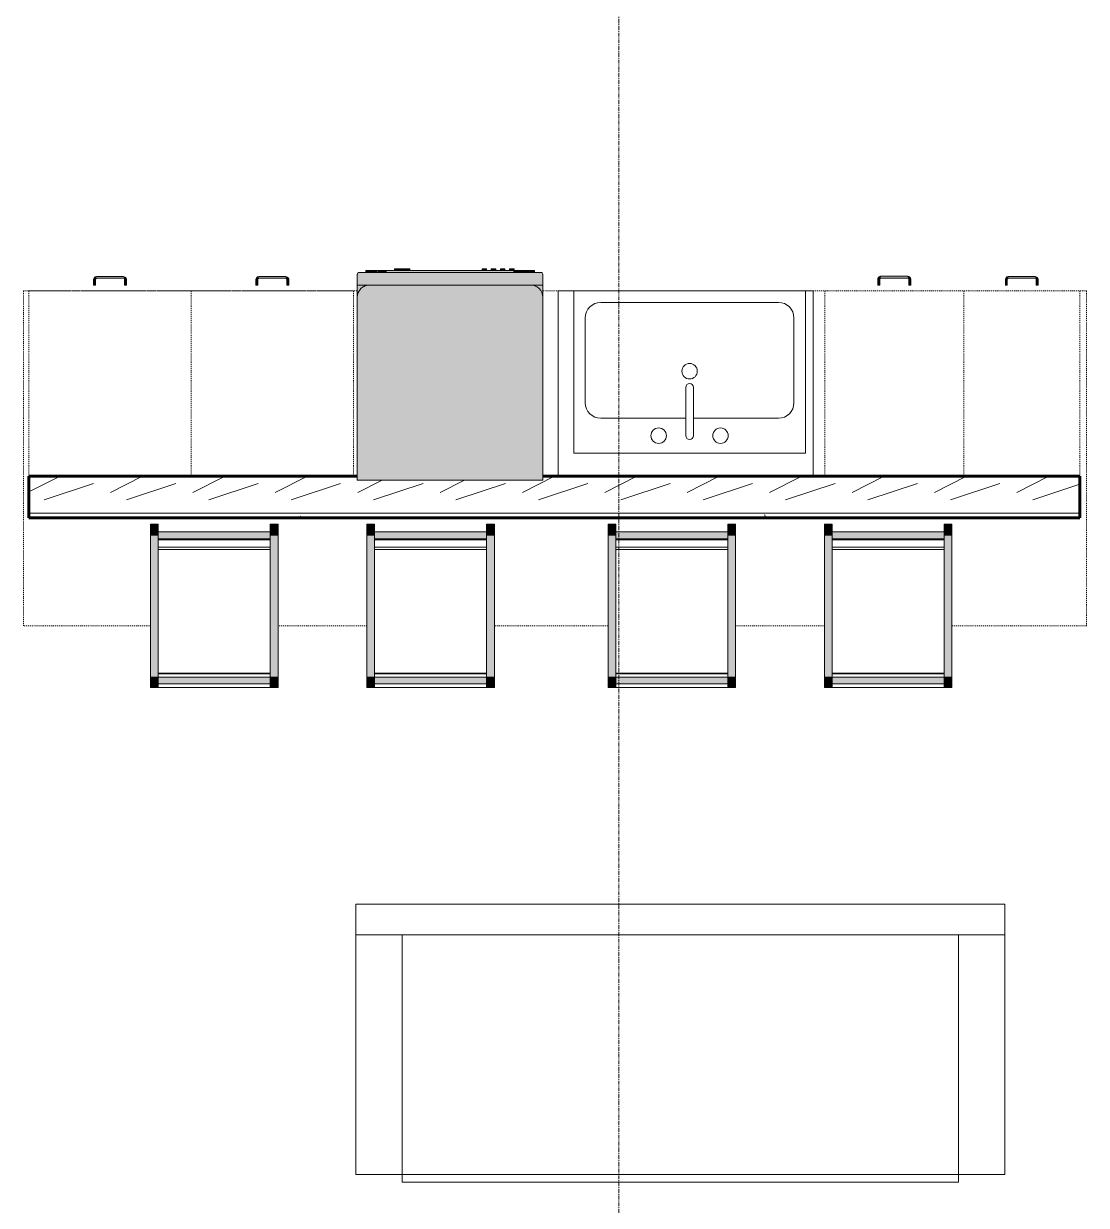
# Model space of a CAD drawing. Header units: inches. Extents: x -4169 to -1846, y 9706 to 12377.
# Drawn here: x -2250.3 to -2112.8, y 11317.7 to 11470.6 of the extents above; entities that cross this region are included whole.
import ezdxf

# ---------------------------------------------------------------- set-up
doc = ezdxf.new("R2010")
doc.units = ezdxf.units.IN
doc.header["$MEASUREMENT"] = 0
doc.linetypes.add('Dash', pattern=[0.25, 0.125, -0.125])
doc.linetypes.add('Grid Line 1_2_', pattern=[0.875, 0.5, -0.125, 0.125, -0.125])
for name, color, linetype, lineweight in [('0-1', 7, 'Continuous', 5), ('0-2', 7, 'Continuous', 18), ('A-WALL-3', 50, 'Continuous', 60), ('A-WALL-4', 7, 'Continuous', 18), ('A-WALL-PATT-1', 250, 'Continuous', 9), ('A-WALL-PATT-2', 253, 'Continuous', 9), ('I-FURN', 30, 'Continuous', 9), ('I-FURN-1', 250, 'Continuous', 9), ('I-FURN-2', 9, 'Continuous', 9), ('P-SANR-FIXT-2', 250, 'Continuous', 9), ('Q-CASE', 31, 'Continuous', 9), ('Q-CASE-3', 250, 'Continuous', 9), ('Q-CASE-HDLN-1', 250, 'Dash', 9), ('Q-CASE-HDLN-2', 31, 'Continuous', 9), ('Q-SPCQ-1', 250, 'Continuous', 9), ('Q-SPCQ-2', 55, 'Continuous', 9), ('S-GRID-1', 1, 'Grid Line 1_2_', 9)]:
    doc.layers.add(name, color=color, linetype=linetype, lineweight=lineweight)

# ---------------------------------------------------------------- blocks, each defined once
blk = doc.blocks.new('Couch-Both_Arms-Generic - 1-1372852-ENLARGED RCP - 2ND FLOOR PLAN')
at = {"layer": 'I-FURN'}
for p, q in [((-36, 18.5), (36, 18.5)), ((-36, -13.5), (-36, 18.5)), ((36, 18.5), (36, -13.5)), ((-42, 17.5), (-36, 17.5)), ((-42, -13.5), (-42, 17.5)), ((-36, 17.5), (-36, -13.5)), ((36, 17.5), (42, 17.5)), ((36, -13.5), (36, 17.5)), ((42, 17.5), (42, -13.5)), ((-42, -13.5), (42, -13.5)), ((-36, -13.5), (-42, -13.5)), ((36, -13.5), (-36, -13.5)), ((42, -13.5), (36, -13.5))]:
    blk.add_line(p, q, dxfattribs=at)
at = {"layer": 'I-FURN-1'}
for p, q in [((-42, 17.5), (42, 17.5)), ((-42, -17.5), (-42, 17.5)), ((42, 17.5), (42, -17.5)), ((42, -17.5), (-42, -17.5))]:
    blk.add_line(p, q, dxfattribs=at)
blk = doc.blocks.new('Sink Kitchen-Single - 30_ x 21_-1372827-ENLARGED RCP - 2ND FLOOR PLAN')
at = {"layer": 'P-SANR-FIXT-2'}
for p, q in [((-14.38, 10.41), (15.62, 10.41)), ((-14.38, -10.59), (-14.38, 10.41)), ((15.62, 10.41), (15.62, -10.59)), ((-10.88, 8.91), (12.12, 8.91)), ((-12.88, -4.09), (-12.88, 6.91)), ((14.12, 6.91), (14.12, -4.09)), ((0.12, -8.34), (0.12, -2.09)), ((1.12, -8.34), (1.12, -2.09)), ((0.12, -6.09), (-10.88, -6.09)), ((12.12, -6.09), (1.12, -6.09)), ((15.62, -10.59), (-14.38, -10.59))]:
    blk.add_line(p, q, dxfattribs=at)
for centre, radius, start, end in [((-10.88, 6.91), 2, 90, 180), ((12.12, 6.91), 2, 360, 90), ((0.62, 0), 1, 360, 180), ((0.62, 0), 1, 180, 0), ((0.62, -2.09), 0.5, 360, 180), ((-10.88, -4.09), 2, 180, 270), ((12.12, -4.09), 2, 270, 0), ((-3.38, -8.34), 1, 360, 180), ((4.62, -8.34), 1, 0, 180), ((-3.38, -8.34), 1, 180, 0), ((0.62, -8.34), 0.5, 180, 0), ((4.62, -8.34), 1, 180, 0)]:
    blk.add_arc(centre, radius, start, end, dxfattribs=at)
blk = doc.blocks.new('Dishwasher_15404 - 34_ counter-1372825-ENLARGED RCP - 2ND FLOOR PLAN')
at = {"layer": 'Q-SPCQ-2'}
for points in [[(0, -24), (23.76, -23.99), (24.08, -23.95), (24.46, -23.79), (24.83, -23.48), (25.07, -23.15), (25.2, -22.77), (25.25, -22.43), (25.25, -1.57), (25.17, -1.1), (24.98, -0.71), (24.74, -0.42), (24.46, -0.21), (24.08, -0.05), (23.68, 0), (0, 0)], [(25.25, -22.43), (25.25, -24), (26.73, -23.98), (26.82, -23.94), (26.87, -23.8), (26.87, -0.15), (26.82, -0.06), (26.68, 0), (25.25, 0), (25.25, -15.8)], [(26.87, -2.61), (27.12, -2.61), (27.12, -1.09), (26.87, -1.09)], [(26.87, -3.02), (26.87, -3.81), (27.12, -3.81), (27.12, -2.61), (26.87, -2.63), (26.87, -2.99)], [(26.87, -20.19), (27.12, -20.19), (27.12, -3.81), (26.87, -3.81), (26.87, -15.8)], [(27.12, -5.55), (27.12, -5.81), (27.37, -5.81), (27.37, -4.82), (27.12, -4.82), (27.12, -5.32)], [(27.12, -6.5), (27.12, -6.79), (27.37, -6.79), (27.37, -5.81), (27.12, -5.81), (27.12, -6.3)], [(27.12, -16.74), (27.37, -16.74), (27.37, -16.15), (27.12, -16.15)], [(27.12, -17.92), (27.37, -17.92), (27.37, -17.33), (27.12, -17.33)], [(27.12, -19.1), (27.37, -19.1), (27.37, -18.51), (27.12, -18.51)], [(27.12, -20.28), (27.37, -20.28), (27.37, -19.69), (27.12, -19.69), (27.12, -20.19)], [(26.87, -20.22), (26.87, -21.39), (27.12, -21.39), (27.12, -20.19), (26.87, -20.19)], [(26.87, -21.39), (26.9, -22.91), (27.12, -22.91), (27.12, -21.39)]]:
    blk.add_hatch(color=256, dxfattribs=at).paths.add_polyline_path(points, flags=0)
h = blk.add_hatch(color=256, dxfattribs=at)
h.paths.add_polyline_path([(23.68, 0), (24.08, -0.05), (24.46, -0.21), (24.83, -0.52), (25.04, -0.79), (25.22, -1.25), (25.25, -1.31), (25.25, 0), (23.76, 0)], flags=0)
h.paths.add_polyline_path([(23.68, -24), (25.25, -24), (25.25, -22.43), (25.2, -22.83), (24.96, -23.33), (24.74, -23.58), (24.46, -23.79), (24.08, -23.95), (23.76, -23.99)], flags=0)
h = blk.add_hatch(color=256, dxfattribs=at)
h.paths.add_polyline_path([(25.07, -23.15), (25.12, -23.05), (25.13, -22.98)], flags=0)
h.paths.add_polyline_path([(25.2, -22.8), (25.22, -22.75), (25.2, -22.78)], flags=0)
at = {"layer": 'Q-SPCQ-1'}
for p, q in [((0, -24), (0, 0)), ((0, 0), (23.68, 0)), ((23.68, 0), (25.25, 0)), ((25.25, 0), (26.68, 0)), ((25.25, 0), (25.25, -1.57)), ((26.87, -0.2), (26.87, -23.8)), ((27.12, -1.09), (26.87, -1.09)), ((27.12, -2.61), (27.12, -1.09)), ((25.25, -1.57), (25.25, -22.43)), ((27.12, -3.81), (27.12, -2.61)), ((27.12, -20.19), (27.12, -3.81)), ((27.12, -4.82), (27.37, -4.82)), ((27.37, -5.81), (27.37, -4.82)), ((27.37, -6.79), (27.37, -5.81)), ((27.37, -6.79), (27.12, -6.79)), ((27.37, -16.15), (27.12, -16.15)), ((27.37, -16.74), (27.12, -16.74)), ((27.37, -16.74), (27.37, -16.15)), ((27.37, -17.33), (27.12, -17.33)), ((27.37, -17.92), (27.12, -17.92)), ((27.37, -17.92), (27.37, -17.33)), ((27.37, -18.51), (27.12, -18.51)), ((27.37, -19.1), (27.12, -19.1)), ((27.37, -19.69), (27.12, -19.69)), ((27.37, -19.1), (27.37, -18.51)), ((27.37, -20.28), (27.37, -19.69)), ((27.12, -21.39), (27.12, -20.19)), ((27.37, -20.28), (27.12, -20.28)), ((27.12, -22.91), (27.12, -21.39)), ((25.25, -22.43), (25.25, -24)), ((27.12, -22.91), (26.87, -22.91)), ((23.68, -24), (0, -24)), ((25.25, -24), (23.68, -24)), ((26.68, -24), (25.25, -24))]:
    blk.add_line(p, q, dxfattribs=at)
for centre, radius, start, end in [((26.68, -0.2), 0.197, 0, 90), ((23.68, -1.57), 1.57, 0, 90), ((23.68, -1.57), 1.57, 32.077, 42.3359), ((23.68, -1.57), 1.57, 17.8182, 27.5266), ((23.68, -1.57), 1.57, 0, 13.6425), ((26.68, -0.2), 0.197, 15, 75), ((23.68, -22.43), 1.57, 270, 0), ((23.68, -22.43), 1.57, 332.4734, 342.1818), ((23.68, -22.43), 1.57, 346.3575, 0), ((23.68, -22.43), 1.57, 317.6641, 327.923), ((26.68, -23.8), 0.197, 270, 0)]:
    blk.add_arc(centre, radius, start, end, dxfattribs=at)
blk = doc.blocks.new('OD_CW_Countertop - OD_CW_Countertop-2488824-ENLARGED RCP - 2ND FLOOR PLAN')
at = {"layer": 'Q-CASE-HDLN-1'}
for p, q in [((0.74, -24), (0.74, 19.38)), ((0.74, 19.38), (43.92, 19.38)), ((67.92, 19.38), (138.27, 19.38)), ((138.27, 19.38), (138.27, -24)), ((17.16, -24), (0.74, -24)), ((45.16, -24), (33.66, -24)), ((76.38, -24), (61.66, -24)), ((104.38, -24), (92.88, -24)), ((138.27, -24), (120.88, -24))]:
    blk.add_line(p, q, dxfattribs=at)
blk = doc.blocks.new('Bar_Stool_6722_1_ - Bar_Stool_6722_1_-1372833-ENLARGED RCP - 2ND FLOOR PLAN')
at = {"layer": 'I-FURN-2'}
for points in [[(16, 0), (15.5, 0), (15.5, -0.75), (16.5, -0.75), (16.5, 0)], [(1, 0), (0, 0), (0, -0.75), (1, -0.75), (1, -0.46)], [(0, -0.75), (0, -1.3), (1, -1.3), (1, -0.75)], [(0, -1.3), (0, -19.69), (1, -19.69), (1, -1.3)], [(15.5, -0.46), (1, -0.46), (1, -1.3), (15.5, -1.3), (15.5, -0.75)], [(15.5, -0.75), (15.5, -1.3), (16.5, -1.3), (16.5, -0.75), (16, -0.75)], [(15.5, -1.3), (15.5, -19.69), (16.5, -19.69), (16.5, -1.3), (16, -1.3)], [(0, -19.69), (0, -20.14), (1, -20.14), (1, -19.69)], [(1, -19.22), (1, -20.14), (15.5, -20.14), (15.5, -19.22)], [(16, -19.69), (15.5, -19.7), (15.5, -20.14), (16.5, -20.14), (16.5, -19.69)], [(1, -20.14), (0, -20.14), (0, -21.13), (1, -21.13), (1, -20.56)], [(16, -20.14), (15.5, -20.14), (15.5, -21.13), (16.5, -21.13), (16.5, -20.14)]]:
    blk.add_hatch(color=256, dxfattribs=at).paths.add_polyline_path(points, flags=0)
at = {"layer": 'I-FURN-1'}
for p, q in [((0, 0), (0, -0.75)), ((0, 0), (1, 0)), ((1, -0.75), (1, 0)), ((0, -0.75), (0, -1.3)), ((1, -0.75), (0, -0.75)), ((0, -1.3), (0, -19.69)), ((1, -1.3), (0, -1.3)), ((15.5, 0), (1, 0)), ((15.5, -0.46), (1, -0.46)), ((1, -1.3), (1, -0.75)), ((1, -1.3), (15.5, -1.3)), ((1, -19.69), (1, -1.3)), ((15.5, 0), (15.5, -0.75)), ((15.5, 0), (16.5, 0)), ((15.5, -0.75), (15.5, -1.3)), ((16.5, -0.75), (15.5, -0.75)), ((15.5, -1.3), (15.5, -19.69)), ((16.5, -1.3), (15.5, -1.3)), ((16.5, -0.75), (16.5, 0)), ((16.5, -1.3), (16.5, -0.75)), ((16.5, -19.69), (16.5, -1.3)), ((15.5, -1.73), (1, -1.73)), ((15.5, -1.83), (1, -1.83)), ((15.5, -17.83), (1, -17.83)), ((15.5, -18.13), (1, -18.13)), ((1, -19.69), (0, -19.69)), ((0, -19.69), (0, -20.14)), ((15.5, -19.07), (1, -19.07)), ((15.5, -19.22), (1, -19.22)), ((1, -20.14), (1, -19.69)), ((15.5, -19.69), (15.5, -20.14)), ((16.5, -19.69), (15.5, -19.69)), ((16.5, -20.14), (16.5, -19.69)), ((0, -20.14), (0, -21.13)), ((1, -20.14), (0, -20.14)), ((0, -21.13), (1, -21.13)), ((1, -20.14), (15.5, -20.14)), ((1, -21.13), (1, -20.14)), ((15.5, -20.14), (15.5, -21.13)), ((16.5, -20.14), (15.5, -20.14)), ((15.5, -21.13), (16.5, -21.13)), ((16.5, -21.13), (16.5, -20.14))]:
    blk.add_line(p, q, dxfattribs=at)
blk = doc.blocks.new('Bar_Stool_6722_1_ - Bar_Stool_6722_1_-1229311-ENLARGED RCP - 2ND FLOOR PLAN')
at = {"layer": 'I-FURN-2'}
for points in [[(1, 20.14), (1, 21.13), (0, 21.13), (0, 20.14)], [(1, 20.14), (0, 20.14), (0, 19.69), (1, 19.69), (1, 19.89)], [(16.5, 21.13), (15.5, 21.13), (15.5, 20.14), (16.5, 20.14)], [(16.5, 19.69), (16.5, 20.14), (15.5, 20.14), (15.5, 19.69), (16, 19.69)], [(1, 19.69), (0, 19.69), (0, 1.3), (1, 1.3), (1, 17.83)], [(16.5, 19.69), (15.5, 19.69), (15.5, 1.3), (16.5, 1.3), (16.5, 17.83)], [(1, 1.3), (0, 1.3), (0, 0.75), (1, 0.75), (1, 0.94)], [(1, 0.46), (1, 0.75), (0, 0.75), (0, 0), (1, 0)], [(16.5, 0.75), (16.5, 1.3), (15.5, 1.3), (15.5, 0.75), (16.5, 0.75)], [(16.5, 0.46), (16.5, 0.75), (15.5, 0.75), (15.5, 0), (16.5, 0)]]:
    blk.add_hatch(color=256, dxfattribs=at).paths.add_polyline_path(points, flags=0)
h = blk.add_hatch(color=256, dxfattribs=at)
h.paths.add_polyline_path([(11.82, 20.14), (1, 20.14), (1, 19.22), (11.82, 19.22)], flags=0)
h.paths.add_polyline_path([(15.5, 20.14), (11.82, 20.14), (11.82, 19.22), (15.5, 19.22), (15.5, 19.69)], flags=0)
h = blk.add_hatch(color=256, dxfattribs=at)
h.paths.add_polyline_path([(11.82, 1.3), (1, 1.3), (1, 0.46), (11.82, 0.46), (11.82, 0.75)], flags=0)
h.paths.add_polyline_path([(15.5, 0.75), (15.5, 1.3), (11.82, 1.3), (11.82, 0.46), (15.5, 0.46)], flags=0)
at = {"layer": 'I-FURN-1'}
for p, q in [((1, 21.13), (0, 21.13)), ((0, 21.13), (0, 20.14)), ((0, 20.14), (0, 19.69)), ((0, 20.14), (1, 20.14)), ((1, 20.14), (1, 21.13)), ((15.5, 20.14), (1, 20.14)), ((1, 19.69), (1, 20.14)), ((16.5, 21.13), (15.5, 21.13)), ((15.5, 21.13), (15.5, 20.14)), ((15.5, 20.14), (15.5, 19.69)), ((15.5, 20.14), (16.5, 20.14)), ((16.5, 20.14), (16.5, 21.13)), ((16.5, 19.69), (16.5, 20.14)), ((0, 19.69), (0, 1.3)), ((0, 19.69), (1, 19.69)), ((1, 1.3), (1, 19.69)), ((1, 19.22), (15.5, 19.22)), ((1, 19.07), (15.5, 19.07)), ((15.5, 19.69), (15.5, 1.3)), ((15.5, 19.69), (16.5, 19.69)), ((16.5, 1.3), (16.5, 19.69)), ((1, 18.13), (15.5, 18.13)), ((1, 17.83), (15.5, 17.83)), ((1, 1.83), (15.5, 1.83)), ((1, 1.73), (15.5, 1.73)), ((0, 1.3), (1, 1.3)), ((0, 1.3), (0, 0.75)), ((0, 0.75), (0, 0)), ((0, 0.75), (1, 0.75)), ((15.5, 1.3), (1, 1.3)), ((1, 0.75), (1, 1.3)), ((1, 0), (1, 0.75)), ((1, 0.46), (15.5, 0.46)), ((15.5, 1.3), (16.5, 1.3)), ((15.5, 1.3), (15.5, 0.75)), ((15.5, 0.75), (15.5, 0)), ((15.5, 0.75), (16.5, 0.75)), ((16.5, 0), (15.5, 0)), ((16.5, 0.75), (16.5, 1.3)), ((16.5, 0), (16.5, 0.75)), ((1, 0), (0, 0)), ((1, 0), (15.5, 0))]:
    blk.add_line(p, q, dxfattribs=at)
blk = doc.blocks.new('Vanity Cabinet-Double Door - 33_-2164608-ENLARGED RCP - 2ND FLOOR PLAN')
at = {"layer": 'Q-CASE-3'}
for p, q in [((-15.76, -24), (-15.76, 0)), ((-15.76, 0), (17.24, 0)), ((17.24, 0), (17.24, -24)), ((17.24, -24), (-15.76, -24))]:
    blk.add_line(p, q, dxfattribs=at)
blk = doc.blocks.new('Drawer_Base_Cabinet_3_drawer_12205 - 18_-V71-ENLARGED RCP - 2ND FLOOR PLAN')
at = {"layer": 'Q-CASE'}
for points in [[(-1.23, -24.75), (-1.38, -24.75), (-1.37, -25.5), (-1.14, -25.5), (-1.15, -24.75), (-1.23, -24.75)], [(-1.2, -25.5), (-1.35, -25.5), (-1.31, -25.69), (-1.28, -25.77), (-1.12, -25.83), (-1.01, -25.81), (-1.03, -25.64), (-1.17, -25.5)], [(-1.15, -25.5), (-1.06, -25.61), (-1.02, -25.63), (-1.14, -25.51)], [(-1.01, -25.63), (-1.01, -25.88), (2.49, -25.86), (2.49, -25.63), (0.9, -25.63)], [(2.65, -25.5), (2.49, -25.69), (2.49, -25.84), (2.64, -25.81), (2.76, -25.75), (2.82, -25.61), (2.8, -25.5), (2.68, -25.5)], [(2.86, -24.75), (2.62, -24.75), (2.63, -25.5), (2.86, -25.5), (2.86, -25.32)]]:
    blk.add_hatch(color=256, dxfattribs=at).paths.add_polyline_path(points, flags=0)
at = {"layer": 'Q-CASE-HDLN-1'}
for p, q in [((9.74, 0), (-8.26, 0)), ((-8.26, -24), (-8.26, 0)), ((9.74, -24), (9.74, 0)), ((9.74, -24), (-8.26, -24))]:
    blk.add_line(p, q, dxfattribs=at)
at = {"layer": 'Q-CASE-HDLN-2'}
for p, q in [((-1.39, -25.5), (-1.39, -24.75)), ((-1.39, -24.75), (-1.38, -24.75)), ((-1.14, -24.75), (-1.39, -24.75)), ((-1.39, -25.5), (-1.39, -24.75)), ((-1.39, -24.75), (-1.38, -24.75)), ((-1.38, -24.75), (-1.39, -24.75)), ((-1.39, -25.5), (-1.39, -24.75)), ((-1.39, -24.75), (-1.38, -24.75)), ((-1.38, -24.75), (-1.39, -24.75)), ((-1.14, -24.75), (-1.14, -25.5)), ((-1.14, -24.75), (-1.14, -24.75)), ((-1.14, -24.75), (-1.14, -25.5)), ((-1.14, -24.75), (-1.14, -24.75)), ((-1.14, -24.75), (-1.14, -24.75)), ((-1.14, -24.75), (-1.14, -25.5)), ((-1.14, -24.75), (-1.14, -24.75)), ((-1.14, -24.75), (-1.14, -24.75)), ((-1.01, -25.63), (2.49, -25.63)), ((2.49, -25.88), (-1.01, -25.88)), ((2.61, -25.5), (2.61, -24.75)), ((2.86, -24.75), (2.61, -24.75)), ((2.61, -24.75), (2.62, -24.75)), ((2.61, -25.5), (2.61, -24.75)), ((2.62, -24.75), (2.61, -24.75)), ((2.61, -24.75), (2.62, -24.75)), ((2.61, -25.5), (2.61, -24.75)), ((2.62, -24.75), (2.61, -24.75)), ((2.61, -24.75), (2.62, -24.75)), ((2.86, -24.75), (2.86, -25.5)), ((2.86, -24.75), (2.86, -24.75)), ((2.86, -24.75), (2.86, -25.5)), ((2.86, -24.75), (2.86, -24.75)), ((2.86, -24.75), (2.86, -24.75)), ((2.86, -24.75), (2.86, -25.5)), ((2.86, -24.75), (2.86, -24.75)), ((2.86, -24.75), (2.86, -24.75))]:
    blk.add_line(p, q, dxfattribs=at)
at = {"layer": 'Q-CASE-HDLN-2', "flags": 128}
for points in [[(-1.01, -25.88), (-1.03, -25.87), (-1.04, -25.87), (-1.06, -25.87), (-1.07, -25.87), (-1.09, -25.87), (-1.1, -25.86), (-1.12, -25.86), (-1.13, -25.86), (-1.14, -25.85), (-1.16, -25.85), (-1.17, -25.84), (-1.19, -25.83), (-1.2, -25.83), (-1.21, -25.82), (-1.22, -25.81), (-1.24, -25.8), (-1.25, -25.79), (-1.26, -25.78), (-1.27, -25.77), (-1.28, -25.76), (-1.29, -25.75), (-1.3, -25.74), (-1.31, -25.73), (-1.32, -25.72), (-1.33, -25.7), (-1.34, -25.69), (-1.34, -25.68), (-1.35, -25.66), (-1.36, -25.65), (-1.36, -25.64), (-1.37, -25.62), (-1.37, -25.61), (-1.38, -25.59), (-1.38, -25.58), (-1.38, -25.56), (-1.38, -25.55), (-1.39, -25.53), (-1.39, -25.52), (-1.39, -25.5), (-1.39, -25.5)], [(-1.29, -25.75), (-1.3, -25.74), (-1.31, -25.73), (-1.32, -25.72), (-1.33, -25.7), (-1.34, -25.69), (-1.34, -25.68), (-1.35, -25.66), (-1.36, -25.65), (-1.36, -25.64), (-1.37, -25.62), (-1.37, -25.61), (-1.38, -25.59), (-1.38, -25.58), (-1.38, -25.56), (-1.38, -25.55), (-1.39, -25.53), (-1.39, -25.52), (-1.39, -25.5), (-1.39, -25.5)], [(-1.29, -25.75), (-1.3, -25.74), (-1.31, -25.73), (-1.32, -25.72), (-1.33, -25.7), (-1.34, -25.69), (-1.34, -25.68), (-1.35, -25.66), (-1.36, -25.65), (-1.36, -25.64), (-1.37, -25.62), (-1.37, -25.61), (-1.38, -25.59), (-1.38, -25.58), (-1.38, -25.56), (-1.38, -25.55), (-1.39, -25.53), (-1.39, -25.52), (-1.39, -25.5), (-1.39, -25.5)], [(-1.01, -25.88), (-1.03, -25.87), (-1.04, -25.87), (-1.06, -25.87), (-1.07, -25.87), (-1.09, -25.87), (-1.1, -25.86), (-1.12, -25.86), (-1.13, -25.86), (-1.14, -25.85), (-1.16, -25.85), (-1.17, -25.84), (-1.19, -25.83), (-1.2, -25.83), (-1.21, -25.82), (-1.22, -25.81), (-1.24, -25.8), (-1.25, -25.79), (-1.26, -25.78), (-1.27, -25.77)], [(-1.01, -25.88), (-1.03, -25.87), (-1.04, -25.87), (-1.06, -25.87), (-1.07, -25.87), (-1.09, -25.87), (-1.1, -25.86), (-1.12, -25.86), (-1.13, -25.86), (-1.14, -25.85), (-1.16, -25.85), (-1.17, -25.84), (-1.19, -25.83), (-1.2, -25.83), (-1.21, -25.82), (-1.22, -25.81), (-1.24, -25.8), (-1.25, -25.79), (-1.26, -25.78), (-1.27, -25.77)], [(-1.14, -25.5), (-1.14, -25.5), (-1.14, -25.51), (-1.14, -25.51), (-1.14, -25.52), (-1.13, -25.52), (-1.13, -25.53), (-1.13, -25.53), (-1.13, -25.54), (-1.13, -25.54), (-1.13, -25.55), (-1.13, -25.55), (-1.12, -25.56), (-1.12, -25.56), (-1.12, -25.57), (-1.12, -25.57), (-1.11, -25.57), (-1.11, -25.58), (-1.11, -25.58), (-1.1, -25.59), (-1.1, -25.59), (-1.1, -25.59), (-1.09, -25.6), (-1.09, -25.6), (-1.08, -25.6), (-1.08, -25.61), (-1.08, -25.61), (-1.07, -25.61), (-1.07, -25.61), (-1.06, -25.61), (-1.06, -25.62), (-1.05, -25.62), (-1.05, -25.62), (-1.04, -25.62), (-1.04, -25.62), (-1.03, -25.62), (-1.03, -25.62), (-1.02, -25.62), (-1.02, -25.63), (-1.01, -25.63), (-1.01, -25.63)], [(-1.14, -25.5), (-1.14, -25.5), (-1.14, -25.51)], [(-1.14, -25.5), (-1.14, -25.5), (-1.14, -25.51)], [(-1.02, -25.62), (-1.02, -25.63), (-1.01, -25.63)], [(-1.02, -25.62), (-1.02, -25.63), (-1.01, -25.63)], [(2.86, -25.5), (2.86, -25.51), (2.86, -25.53), (2.86, -25.54), (2.86, -25.56), (2.86, -25.57), (2.85, -25.59), (2.85, -25.6), (2.84, -25.62), (2.84, -25.63), (2.83, -25.65), (2.83, -25.66), (2.82, -25.67), (2.81, -25.69), (2.81, -25.7), (2.8, -25.71), (2.79, -25.72), (2.78, -25.74), (2.77, -25.75), (2.76, -25.76), (2.75, -25.77), (2.74, -25.78), (2.73, -25.79), (2.71, -25.8), (2.7, -25.81), (2.69, -25.82), (2.68, -25.82), (2.66, -25.83), (2.65, -25.84), (2.64, -25.84), (2.62, -25.85), (2.61, -25.85), (2.6, -25.86), (2.58, -25.86), (2.57, -25.87), (2.55, -25.87), (2.54, -25.87), (2.52, -25.87), (2.51, -25.87), (2.49, -25.88), (2.49, -25.88)], [(2.49, -25.63), (2.49, -25.63), (2.5, -25.62), (2.5, -25.62), (2.51, -25.62), (2.51, -25.62), (2.52, -25.62), (2.52, -25.62), (2.53, -25.62), (2.53, -25.62), (2.54, -25.62), (2.54, -25.61), (2.55, -25.61), (2.55, -25.61), (2.55, -25.61), (2.56, -25.6), (2.56, -25.6), (2.57, -25.6), (2.57, -25.59), (2.57, -25.59), (2.58, -25.59), (2.58, -25.58), (2.58, -25.58), (2.59, -25.58), (2.59, -25.57), (2.59, -25.57), (2.6, -25.56), (2.6, -25.56), (2.6, -25.55), (2.6, -25.55), (2.6, -25.55), (2.61, -25.54), (2.61, -25.54), (2.61, -25.53), (2.61, -25.53), (2.61, -25.52), (2.61, -25.52), (2.61, -25.51), (2.61, -25.51), (2.61, -25.5), (2.61, -25.5)], [(2.49, -25.63), (2.49, -25.63), (2.5, -25.62)], [(2.49, -25.63), (2.49, -25.63), (2.5, -25.62)], [(2.74, -25.78), (2.73, -25.79), (2.71, -25.8), (2.7, -25.81), (2.69, -25.82), (2.68, -25.82), (2.66, -25.83), (2.65, -25.84), (2.64, -25.84), (2.62, -25.85), (2.61, -25.85), (2.6, -25.86), (2.58, -25.86), (2.57, -25.87), (2.55, -25.87), (2.54, -25.87), (2.52, -25.87), (2.51, -25.87), (2.49, -25.88), (2.49, -25.88)], [(2.74, -25.78), (2.73, -25.79), (2.71, -25.8), (2.7, -25.81), (2.69, -25.82), (2.68, -25.82), (2.66, -25.83), (2.65, -25.84), (2.64, -25.84), (2.62, -25.85), (2.61, -25.85), (2.6, -25.86), (2.58, -25.86), (2.57, -25.87), (2.55, -25.87), (2.54, -25.87), (2.52, -25.87), (2.51, -25.87), (2.49, -25.88), (2.49, -25.88)], [(2.61, -25.51), (2.61, -25.51), (2.61, -25.5), (2.61, -25.5)], [(2.61, -25.51), (2.61, -25.51), (2.61, -25.5), (2.61, -25.5)], [(2.86, -25.5), (2.86, -25.51), (2.86, -25.53), (2.86, -25.54), (2.86, -25.56), (2.86, -25.57), (2.85, -25.59), (2.85, -25.6), (2.84, -25.62), (2.84, -25.63), (2.83, -25.65), (2.83, -25.66), (2.82, -25.67), (2.81, -25.69), (2.81, -25.7), (2.8, -25.71), (2.79, -25.72), (2.78, -25.74), (2.77, -25.75), (2.76, -25.76)], [(2.86, -25.5), (2.86, -25.51), (2.86, -25.53), (2.86, -25.54), (2.86, -25.56), (2.86, -25.57), (2.85, -25.59), (2.85, -25.6), (2.84, -25.62), (2.84, -25.63), (2.83, -25.65), (2.83, -25.66), (2.82, -25.67), (2.81, -25.69), (2.81, -25.7), (2.8, -25.71), (2.79, -25.72), (2.78, -25.74), (2.77, -25.75), (2.76, -25.76)]]:
    blk.add_lwpolyline(points, dxfattribs=at)
blk = doc.blocks.new('Drawer_Base_Cabinet_3_drawer_12205 - 21_-V83-ENLARGED RCP - 2ND FLOOR PLAN')
at = {"layer": 'Q-CASE'}
for points in [[(-1.2, -25.5), (-1.14, -25.5), (-1.15, -24.75), (-1.38, -24.75), (-1.37, -25.5), (-1.23, -25.5)], [(-1.01, -25.84), (-1.03, -25.64), (-1.2, -25.5), (-1.35, -25.5), (-1.31, -25.69), (-1.28, -25.77), (-1.12, -25.83)], [(-1.01, -25.87), (2.49, -25.86), (2.49, -25.62), (-1.01, -25.64), (-1.01, -25.87)], [(2.49, -25.84), (2.64, -25.81), (2.76, -25.75), (2.82, -25.61), (2.8, -25.5), (2.65, -25.5), (2.49, -25.69), (2.49, -25.81)], [(2.49, -25.64), (2.6, -25.55), (2.62, -25.51), (2.5, -25.63)], [(2.7, -25.5), (2.86, -25.5), (2.85, -24.75), (2.62, -24.75), (2.63, -25.5), (2.68, -25.5)]]:
    blk.add_hatch(color=256, dxfattribs=at).paths.add_polyline_path(points, flags=0)
at = {"layer": 'Q-CASE-HDLN-1'}
for p, q in [((11.24, 0), (-9.76, 0)), ((-9.76, -24), (-9.76, 0)), ((11.24, -24), (11.24, 0)), ((11.24, -24), (-9.76, -24))]:
    blk.add_line(p, q, dxfattribs=at)
at = {"layer": 'Q-CASE-HDLN-2'}
for p, q in [((-1.39, -25.5), (-1.39, -24.75)), ((-1.39, -24.75), (-1.38, -24.75)), ((-1.14, -24.75), (-1.39, -24.75)), ((-1.39, -25.5), (-1.39, -24.75)), ((-1.39, -24.75), (-1.38, -24.75)), ((-1.38, -24.75), (-1.39, -24.75)), ((-1.39, -25.5), (-1.39, -24.75)), ((-1.39, -24.75), (-1.38, -24.75)), ((-1.38, -24.75), (-1.39, -24.75)), ((-1.31, -25.72), (-1.39, -25.5)), ((-1.31, -25.72), (-1.39, -25.5)), ((-1.14, -24.75), (-1.14, -25.5)), ((-1.14, -24.75), (-1.14, -24.75)), ((-1.14, -24.75), (-1.14, -25.5)), ((-1.14, -24.75), (-1.14, -24.75)), ((-1.14, -24.75), (-1.14, -24.75)), ((-1.14, -24.75), (-1.14, -25.5)), ((-1.14, -24.75), (-1.14, -24.75)), ((-1.14, -24.75), (-1.14, -24.75)), ((-1.14, -25.5), (-1.12, -25.54)), ((-1.14, -25.5), (-1.12, -25.54)), ((-1.01, -25.87), (-1.1, -25.83)), ((-1.01, -25.87), (-1.1, -25.83)), ((-1.01, -25.62), (2.49, -25.62)), ((2.49, -25.87), (-1.01, -25.87)), ((2.49, -25.62), (2.52, -25.6)), ((2.49, -25.62), (2.52, -25.6)), ((2.71, -25.8), (2.49, -25.87)), ((2.71, -25.8), (2.49, -25.87)), ((2.61, -25.5), (2.61, -24.75)), ((2.86, -24.75), (2.61, -24.75)), ((2.61, -24.75), (2.62, -24.75)), ((2.61, -25.5), (2.61, -24.75)), ((2.62, -24.75), (2.61, -24.75)), ((2.61, -24.75), (2.62, -24.75)), ((2.61, -25.5), (2.61, -24.75)), ((2.62, -24.75), (2.61, -24.75)), ((2.61, -24.75), (2.62, -24.75)), ((2.86, -25.5), (2.82, -25.59)), ((2.86, -25.5), (2.82, -25.59)), ((2.86, -24.75), (2.86, -25.5)), ((2.86, -24.75), (2.86, -24.75)), ((2.86, -24.75), (2.86, -25.5)), ((2.86, -24.75), (2.86, -24.75)), ((2.86, -24.75), (2.86, -24.75)), ((2.86, -24.75), (2.86, -25.5)), ((2.86, -24.75), (2.86, -24.75)), ((2.86, -24.75), (2.86, -24.75))]:
    blk.add_line(p, q, dxfattribs=at)
at = {"layer": 'Q-CASE-HDLN-2', "flags": 128}
for points in [[(-1.01, -25.87), (-1.31, -25.72), (-1.39, -25.5)], [(-1.14, -25.5), (-1.08, -25.61), (-1.01, -25.62)], [(2.86, -25.5), (2.71, -25.8), (2.49, -25.87)], [(2.49, -25.62), (2.59, -25.57), (2.61, -25.5)]]:
    blk.add_lwpolyline(points, dxfattribs=at)
blk = doc.blocks.new('Drawer_Base_Cabinet_3_drawer_12205 - 15_-2349396-ENLARGED RCP - 2ND FLOOR PLAN')
at = {"layer": 'Q-CASE'}
for points in [[(-1.2, -25.5), (-1.14, -25.5), (-1.15, -24.75), (-1.38, -24.75), (-1.37, -25.5), (-1.23, -25.5)], [(-1.01, -25.84), (-1.03, -25.64), (-1.2, -25.5), (-1.35, -25.5), (-1.31, -25.69), (-1.28, -25.77), (-1.12, -25.83)], [(1.58, -25.87), (2.49, -25.86), (2.49, -25.62), (-1.01, -25.64), (-1.01, -25.87)], [(2.49, -25.84), (2.64, -25.81), (2.76, -25.75), (2.82, -25.61), (2.8, -25.5), (2.65, -25.5), (2.49, -25.69), (2.49, -25.81)], [(2.49, -25.64), (2.6, -25.55), (2.62, -25.51), (2.5, -25.63)], [(2.7, -25.5), (2.86, -25.5), (2.85, -24.75), (2.62, -24.75), (2.63, -25.5), (2.68, -25.5)]]:
    blk.add_hatch(color=256, dxfattribs=at).paths.add_polyline_path(points, flags=0)
at = {"layer": 'Q-CASE-HDLN-1'}
for p, q in [((8.24, 0), (-6.76, 0)), ((-6.76, -24), (-6.76, 0)), ((8.24, -24), (8.24, 0)), ((8.24, -24), (-6.76, -24))]:
    blk.add_line(p, q, dxfattribs=at)
at = {"layer": 'Q-CASE-HDLN-2'}
for p, q in [((-1.39, -25.5), (-1.39, -24.75)), ((-1.39, -24.75), (-1.38, -24.75)), ((-1.14, -24.75), (-1.39, -24.75)), ((-1.39, -25.5), (-1.39, -24.75)), ((-1.39, -24.75), (-1.38, -24.75)), ((-1.38, -24.75), (-1.39, -24.75)), ((-1.39, -25.5), (-1.39, -24.75)), ((-1.39, -24.75), (-1.38, -24.75)), ((-1.38, -24.75), (-1.39, -24.75)), ((-1.31, -25.72), (-1.39, -25.5)), ((-1.31, -25.72), (-1.39, -25.5)), ((-1.14, -24.75), (-1.14, -25.5)), ((-1.14, -24.75), (-1.14, -24.75)), ((-1.14, -24.75), (-1.14, -25.5)), ((-1.14, -24.75), (-1.14, -24.75)), ((-1.14, -24.75), (-1.14, -24.75)), ((-1.14, -24.75), (-1.14, -25.5)), ((-1.14, -24.75), (-1.14, -24.75)), ((-1.14, -24.75), (-1.14, -24.75)), ((-1.14, -25.5), (-1.12, -25.54)), ((-1.14, -25.5), (-1.12, -25.54)), ((-1.01, -25.87), (-1.1, -25.83)), ((-1.01, -25.87), (-1.1, -25.83)), ((-1.01, -25.62), (2.49, -25.62)), ((2.49, -25.87), (-1.01, -25.87)), ((2.49, -25.62), (2.52, -25.6)), ((2.49, -25.62), (2.52, -25.6)), ((2.71, -25.8), (2.49, -25.87)), ((2.71, -25.8), (2.49, -25.87)), ((2.61, -25.5), (2.61, -24.75)), ((2.86, -24.75), (2.61, -24.75)), ((2.61, -24.75), (2.62, -24.75)), ((2.61, -25.5), (2.61, -24.75)), ((2.62, -24.75), (2.61, -24.75)), ((2.61, -24.75), (2.62, -24.75)), ((2.61, -25.5), (2.61, -24.75)), ((2.62, -24.75), (2.61, -24.75)), ((2.61, -24.75), (2.62, -24.75)), ((2.86, -25.5), (2.82, -25.59)), ((2.86, -25.5), (2.82, -25.59)), ((2.86, -24.75), (2.86, -25.5)), ((2.86, -24.75), (2.86, -24.75)), ((2.86, -24.75), (2.86, -25.5)), ((2.86, -24.75), (2.86, -24.75)), ((2.86, -24.75), (2.86, -24.75)), ((2.86, -24.75), (2.86, -25.5)), ((2.86, -24.75), (2.86, -24.75)), ((2.86, -24.75), (2.86, -24.75))]:
    blk.add_line(p, q, dxfattribs=at)
at = {"layer": 'Q-CASE-HDLN-2', "flags": 128}
for points in [[(-1.01, -25.87), (-1.31, -25.72), (-1.39, -25.5)], [(-1.14, -25.5), (-1.08, -25.61), (-1.01, -25.62)], [(2.86, -25.5), (2.71, -25.8), (2.49, -25.87)], [(2.49, -25.62), (2.59, -25.57), (2.61, -25.5)]]:
    blk.add_lwpolyline(points, dxfattribs=at)
blk = doc.blocks.new('CTR - 1st Phase - Unit Layouts_rvt-1-ENLARGED RCP - 2ND FLOOR PLAN')
at = {"layer": 'A-WALL-PATT-1'}
h = blk.add_hatch(dxfattribs=at)
h.set_pattern_fill('FP_1', color=256, style=0, pattern_type=2)
h.set_pattern_definition([(0, (0, 0), (20.48, 5.12), [0.845, -14.515, 0.845, -14.515, -81.92]), (0, (0, 0), (20.48, 5.12), [-30.72, 0.845, -29.875, 0.845, -14.515, -35.84]), (0, (0, 0), (20.48, 5.12), [-76.8, 0.845, -9.395, 0.845, -24.755]), (120, (7.68, 2.56), (-14.67405, 15.1762003), [0.845, -14.515, 0.845, -14.515, -81.92]), (120, (7.68, 2.56), (-14.67405, 15.1762003), [-30.72, 0.845, -29.875, 0.845, -14.515, -35.84]), (120, (7.68, 2.56), (-14.67405, 15.1762003), [-76.8, 0.845, -9.395, 0.845, -24.755]), (240, (10.24, 12.8), (-5.80595, -20.2962003), [0.845, -14.515, 0.845, -14.515, -81.92]), (240, (10.24, 12.8), (-5.80595, -20.2962003), [-30.72, 0.845, -29.875, 0.845, -14.515, -35.84]), (240, (10.24, 12.8), (-5.80595, -20.2962003), [-76.8, 0.845, -9.395, 0.845, -24.755])])
h.paths.add_polyline_path([(-2145.69, 11406.65), (-2113.65, 11406.65), (-2113.65, 11407.27), (-2249.65, 11407.27), (-2249.65, 11406.65), (-2147.31, 11406.65)], flags=0)
at = {"layer": 'A-WALL-PATT-2'}
h = blk.add_hatch(dxfattribs=at)
h.set_pattern_fill('FP_2', color=256, style=0, pattern_type=2)
h.set_pattern_definition([(216.87, (4.265, 10.662), (31.9871619, 21.32545714), [5.331, -47.981]), (206.565, (10.662, 7.464), (-10.662476, -10.6620098), [11.921, -11.921]), (198.435, (10.662, 2.132), (-21.32449365, -10.6625869), [6.744, -26.974])])
h.paths.add_polyline_path([(-2147.31, 11407.27), (-2113.65, 11407.27), (-2113.65, 11412.02), (-2183.15, 11412.02), (-2183.15, 11411.52), (-2207.15, 11411.52), (-2207.15, 11412.02), (-2249.65, 11412.02), (-2249.65, 11407.27), (-2181.08, 11407.27)], flags=0)
at = {"layer": 'A-WALL-3'}
for p, q in [((-2249.65, 11406.65), (-2249.65, 11412.02)), ((-2249.65, 11412.02), (-2207.15, 11412.02)), ((-2183.15, 11412.02), (-2113.65, 11412.02)), ((-2113.65, 11412.02), (-2113.65, 11406.65)), ((-2113.65, 11406.65), (-2249.65, 11406.65))]:
    blk.add_line(p, q, dxfattribs=at)
at = {"layer": 'A-WALL-4'}
blk.add_line((-2249.65, 11407.27), (-2113.65, 11407.27), dxfattribs=at)
at = {"layer": '0-2'}
for name, p, rotation in [('Drawer_Base_Cabinet_3_drawer_12205 - 21_-V83-ENLARGED RCP - 2ND FLOOR PLAN', (-2238.42, 11412.02), 180), ('Drawer_Base_Cabinet_3_drawer_12205 - 21_-V83-ENLARGED RCP - 2ND FLOOR PLAN', (-2217.42, 11412.02), 180), ('Dishwasher_15404 - 34_ counter-1372825-ENLARGED RCP - 2ND FLOOR PLAN', (-2207.15, 11411.52), 90.0000000000688), ('Drawer_Base_Cabinet_3_drawer_12205 - 18_-V71-ENLARGED RCP - 2ND FLOOR PLAN', (-2136.92, 11412.02), 180), ('Drawer_Base_Cabinet_3_drawer_12205 - 15_-2349396-ENLARGED RCP - 2ND FLOOR PLAN', (-2120.42, 11412.02), 180), ('Vanity Cabinet-Double Door - 33_-2164608-ENLARGED RCP - 2ND FLOOR PLAN', (-2163.92, 11412.02), 180), ('Bar_Stool_6722_1_ - Bar_Stool_6722_1_-1372833-ENLARGED RCP - 2ND FLOOR PLAN', (-2158.19, 11384.71), 180), ('Couch-Both_Arms-Generic - 1-1372852-ENLARGED RCP - 2ND FLOOR PLAN', (-2165.36, 11339.16), 180)]:
    blk.add_blockref(name, p, dxfattribs=dict(at, rotation=rotation))
for name, p in [('OD_CW_Countertop - OD_CW_Countertop-2488824-ENLARGED RCP - 2ND FLOOR PLAN', (-2251.07, 11416.65)), ('Sink Kitchen-Single - 30_ x 21_-1372827-ENLARGED RCP - 2ND FLOOR PLAN', (-2164.77, 11425.62)), ('Bar_Stool_6722_1_ - Bar_Stool_6722_1_-1229311-ENLARGED RCP - 2ND FLOOR PLAN', (-2233.91, 11384.71)), ('Bar_Stool_6722_1_ - Bar_Stool_6722_1_-1229311-ENLARGED RCP - 2ND FLOOR PLAN', (-2205.91, 11384.71)), ('Bar_Stool_6722_1_ - Bar_Stool_6722_1_-1229311-ENLARGED RCP - 2ND FLOOR PLAN', (-2146.69, 11384.71))]:
    blk.add_blockref(name, p, dxfattribs=at)
blk = doc.blocks.new('CTR - 1st Phase - Shell_rvt-1-ENLARGED RCP - 2ND FLOOR PLAN')
at = {"layer": 'S-GRID-1'}
blk.add_line((-2173.32, 9836.18), (-2173.32, 12344.54), dxfattribs=at)

msp = doc.modelspace()

# ---------------------------------------------------------------- block references
at = {"layer": '0-1'}
for name in ['CTR - 1st Phase - Shell_rvt-1-ENLARGED RCP - 2ND FLOOR PLAN', 'CTR - 1st Phase - Unit Layouts_rvt-1-ENLARGED RCP - 2ND FLOOR PLAN']:
    msp.add_blockref(name, (0, 0), dxfattribs=at)

doc.saveas('drawing.dxf')
